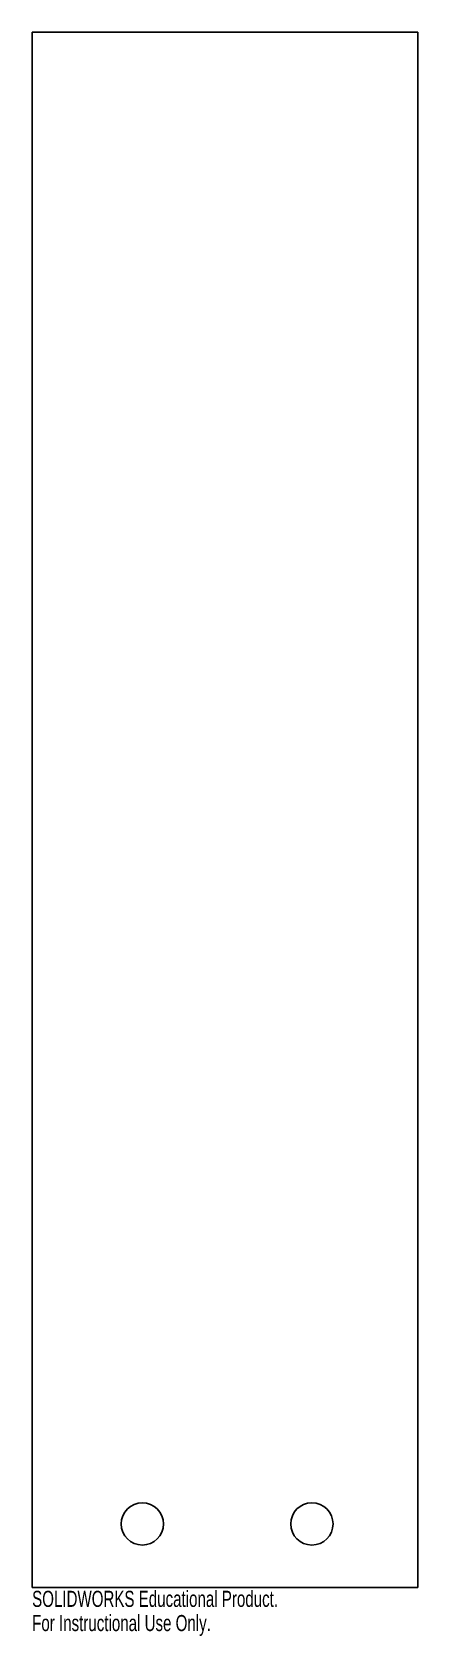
# Model space of a CAD drawing. Header units: inches. Extents: x -4.6 to 0, y -6.2 to 12.8.
import ezdxf

# ---------------------------------------------------------------- set-up
doc = ezdxf.new("R2010")
doc.units = ezdxf.units.IN
doc.header["$MEASUREMENT"] = 0
doc.styles.add('SLDTEXTSTYLE0', font='TXT', dxfattribs={"width": 0.7})

msp = doc.modelspace()

# ---------------------------------------------------------------- linework, layer by layer
at = {"color": 7, "linetype": 'Continuous', "lineweight": 25}
for p, q in [((0, 12.781), (-4.55, 12.781)), ((-4.55, 12.781), (-4.55, -5.598)), ((0, -5.598), (0, 12.781)), ((0, -5.598), (-4.55, -5.598))]:
    msp.add_line(p, q, dxfattribs=at)
for centre in [(-3.25, -4.848), (-1.25, -4.848)]:
    msp.add_circle(centre, 0.25, dxfattribs=at)

# ---------------------------------------------------------------- texts
at = {"color": 7, "linetype": 'Continuous', "char_height": 0.1903, "attachment_point": 1, "style": 'SLDTEXTSTYLE0'}
for s, insert in [('SOLIDWORKS Educational Product.', (-4.55, -5.638)), ('For Instructional Use Only.', (-4.55, -5.924))]:
    msp.add_mtext(s, dxfattribs=dict(at, insert=insert))

doc.saveas('drawing.dxf')
